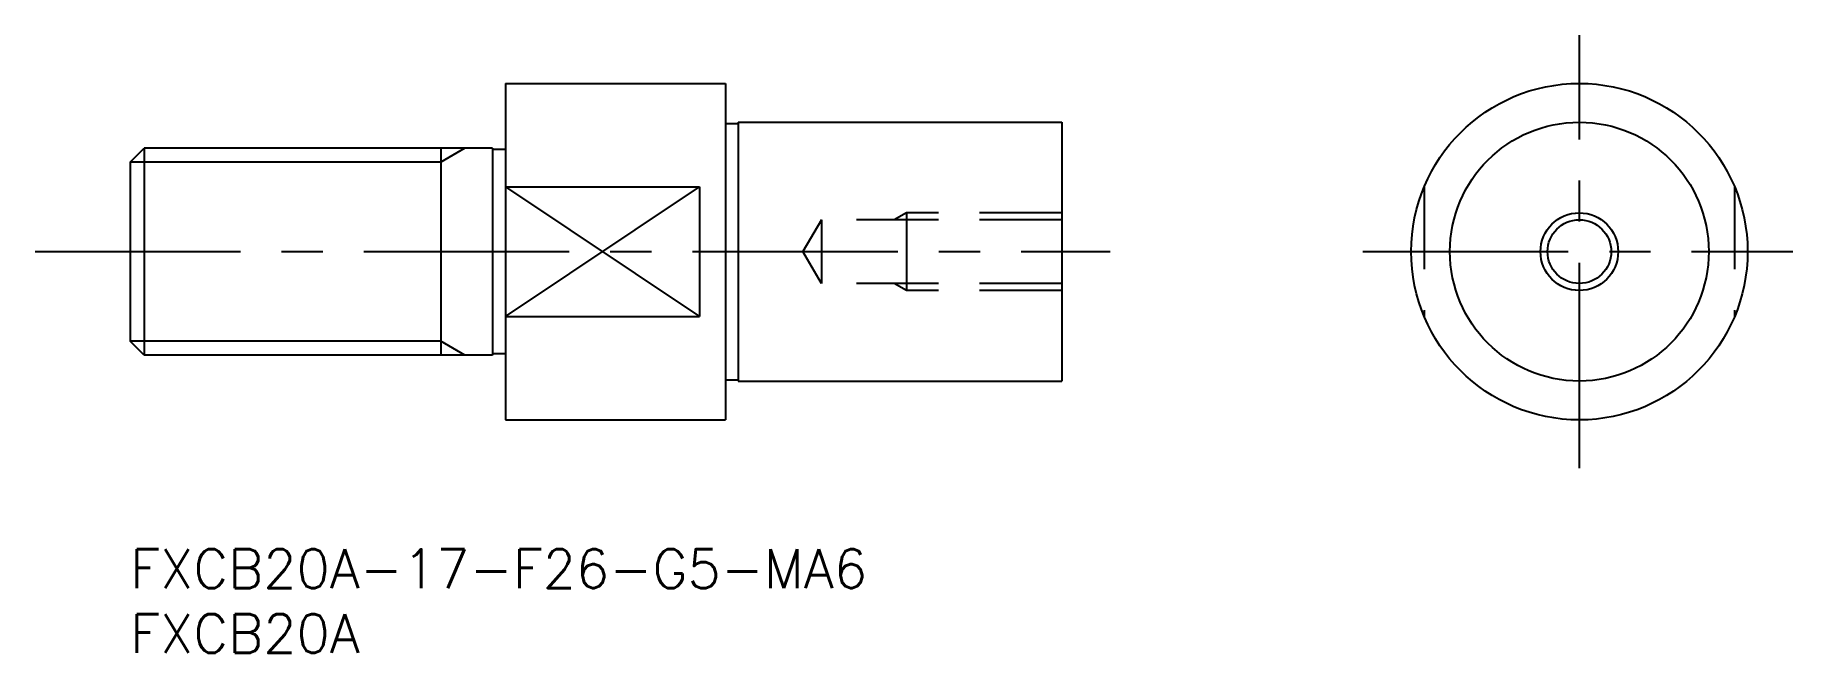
# Model space of a CAD drawing. Extents: x -7 to 128, y -8 to 40.
import ezdxf

# ---------------------------------------------------------------- set-up
doc = ezdxf.new("R2010")
doc.units = 0
doc.header["$LTSCALE"] = 0.5
doc.linetypes.add('CENTER', pattern=[50.8, 31.75, -6.35, 6.35, -6.35])
doc.linetypes.add('DASHED', pattern=[19.05, 12.7, -6.35])
for name, color, linetype in [('MSM_CENTER', 1, 'CENTER'), ('MSM_CONTINUOUS', 7, 'CONTINUOUS'), ('MSM_DASHED', 4, 'DASHED'), ('MSM_NARROW', 5, 'CONTINUOUS'), ('MSM_PART_NUMBER', 7, 'CONTINUOUS')]:
    doc.layers.add(name, color=color, linetype=linetype)
doc.styles.get("Standard").update_dxf_attribs({"font": 'txt.shx', "height": 3, "bigfont": 'bigfont.shx'})

# ---------------------------------------------------------------- blocks, each defined once
blk = doc.blocks.new('*U3')
at = {"layer": 'MSM_PART_NUMBER'}
blk.add_text('FXCB20A-17-F26-G5-MA6', height=3, dxfattribs=at).set_placement((0, -3))
blk = doc.blocks.new('*U4')
at = {"layer": 'MSM_PART_NUMBER'}
blk.add_text('FXCB20A', height=3, dxfattribs=at).set_placement((0, -8))

msp = doc.modelspace()

# ---------------------------------------------------------------- linework, layer by layer
at = {"layer": 'MSM_CENTER'}
for p, q in [((112, 6.27), (112, 39.73)), ((-7.34, 23), (75.75, 23)), ((95.27, 23), (128.5, 23))]:
    msp.add_line(p, q, dxfattribs=at)
at = {"layer": 'MSM_CONTINUOUS'}
for p, q in [((29, 36), (29, 10)), ((29, 36), (46, 36)), ((46, 36), (46, 10)), ((46, 32.9), (47, 32.9)), ((47, 33), (72, 33)), ((47, 33), (47, 13)), ((72, 33), (72, 13)), ((0, 29.92), (1.08, 31)), ((0, 29.92), (0, 16.08)), ((28, 31), (1.08, 31)), ((1.08, 31), (1.08, 15)), ((24, 31), (24, 15)), ((28, 31), (28, 15)), ((29, 30.9), (28, 30.9)), ((29, 28), (44, 28)), ((44, 28), (44, 18)), ((29, 18), (44, 18)), ((1.08, 15), (0, 16.08)), ((28, 15), (1.08, 15)), ((29, 15.1), (28, 15.1)), ((46, 13.1), (47, 13.1)), ((47, 13), (72, 13)), ((29, 10), (46, 10))]:
    msp.add_line(p, q, dxfattribs=at)
for radius in [13, 10, 2.46]:
    msp.add_circle((112, 23), radius, dxfattribs=at)
at = {"layer": 'MSM_DASHED'}
for p, q in [((100, 28), (100, 18)), ((124, 28), (124, 18)), ((60, 26), (59.06, 25.46)), ((72, 26), (60, 26)), ((60, 26), (60, 20)), ((53.42, 25.46), (52, 23)), ((72, 25.46), (53.42, 25.46)), ((53.42, 25.46), (53.42, 20.54)), ((53.42, 20.54), (52, 23)), ((72, 20.54), (53.42, 20.54)), ((60, 20), (59.06, 20.54)), ((72, 20), (60, 20))]:
    msp.add_line(p, q, dxfattribs=at)
at = {"layer": 'MSM_NARROW'}
for p, q in [((24, 29.92), (0, 29.92)), ((25.87, 31), (24, 29.92)), ((29, 28), (44, 18)), ((29, 18), (44, 28)), ((24, 16.08), (0, 16.08)), ((25.87, 15), (24, 16.08))]:
    msp.add_line(p, q, dxfattribs=at)
msp.add_circle((112, 23), 3, dxfattribs=at)

# ---------------------------------------------------------------- block references
at = {"layer": 'MSM_CONTINUOUS'}
for name in ['*U3', '*U4']:
    msp.add_blockref(name, (0, 0), dxfattribs=at)

doc.saveas('drawing.dxf')
